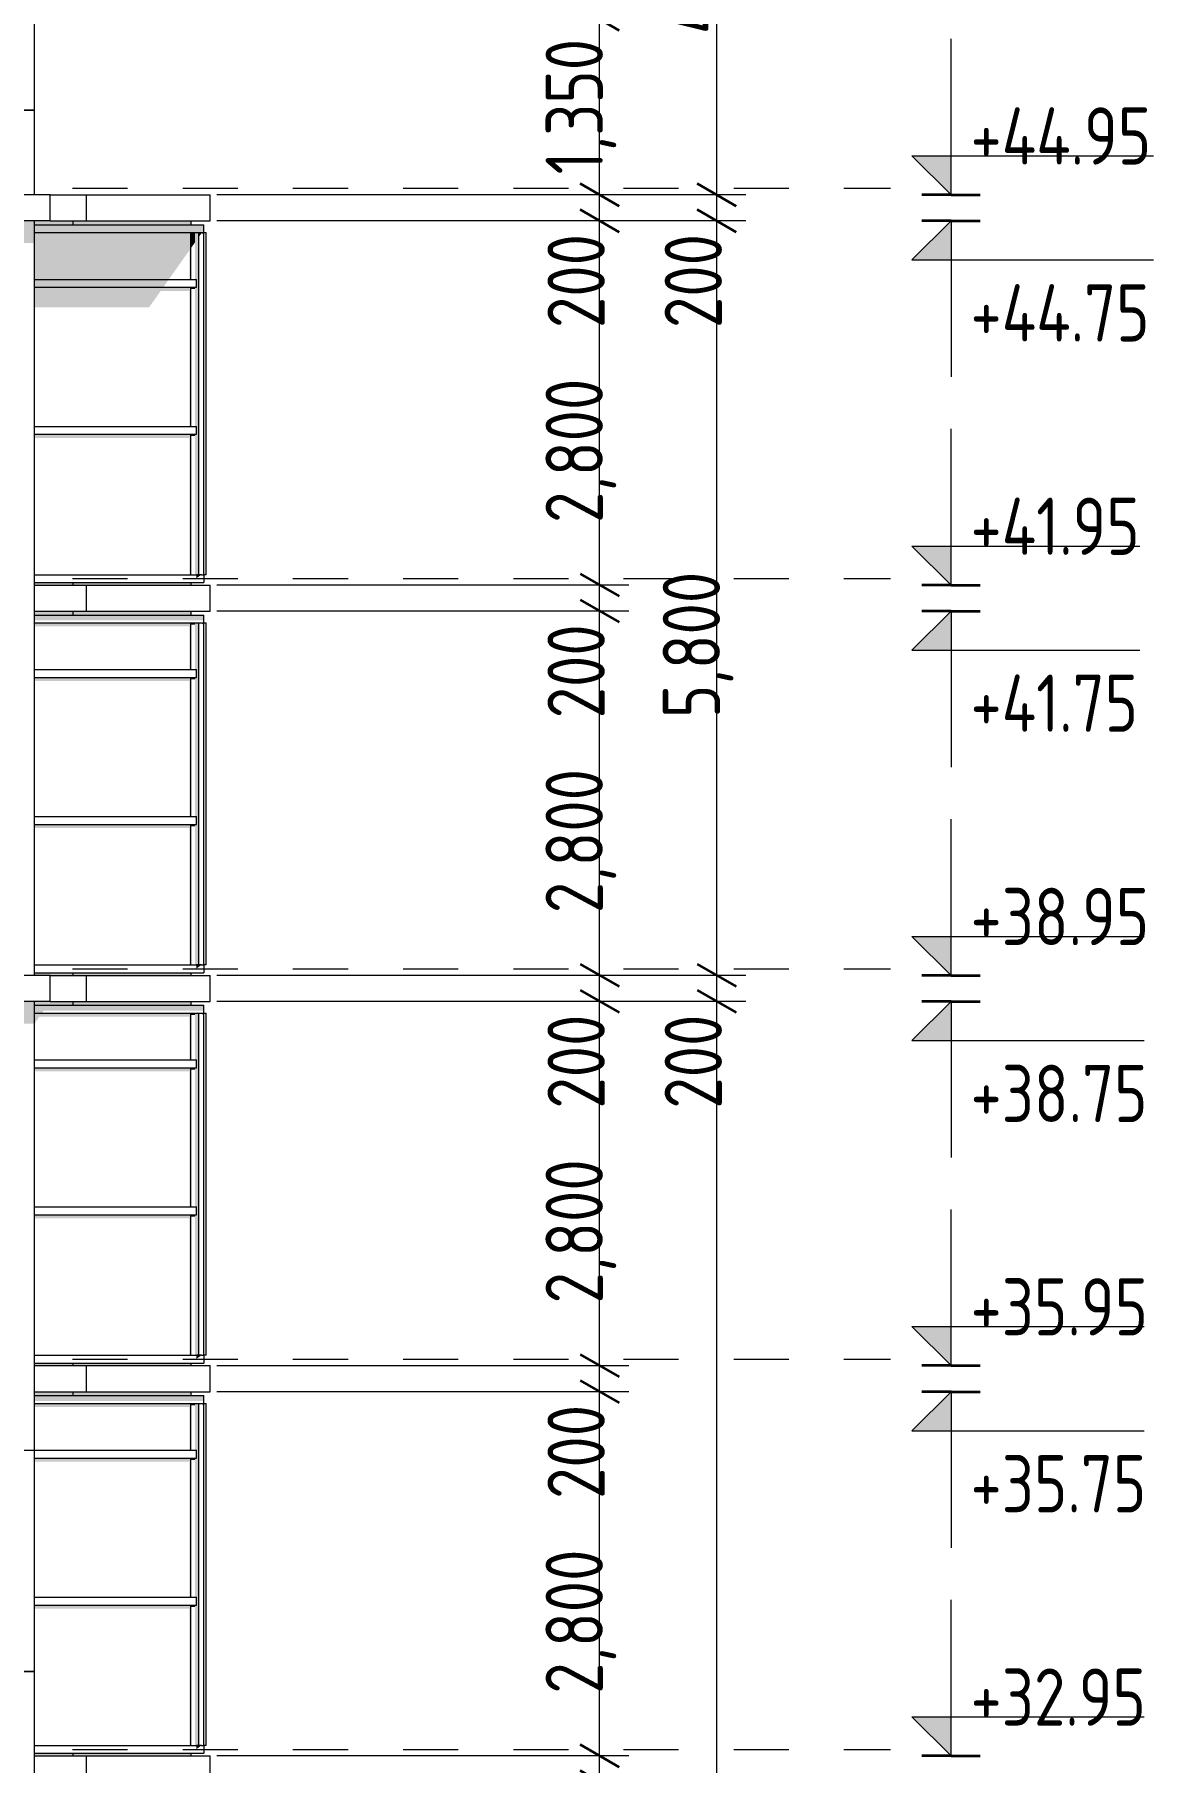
# Model space of a CAD drawing. Header units: millimetres. Extents: x 18162 to 7085488, y 72188 to 247925.
# Drawn here: x 5972308 to 5980904, y 124456 to 137738 of the extents above; entities that cross this region are included whole.
import ezdxf

# ---------------------------------------------------------------- set-up
doc = ezdxf.new("R2010")
doc.units = ezdxf.units.MM
doc.header["$MEASUREMENT"] = 0
doc.linetypes.add('Dashed', pattern=[423.333333, 211.666667, -211.666667])
doc.layers.add('Finish - Wall', color=7, linetype='Continuous')
doc.layers.add('Structural - Bearing', color=7, linetype='Continuous')
doc.styles.add('GENERATED_STYLE_3', font='', dxfattribs={"width": 0.8})
doc.styles.get('GENERATED_STYLE_3').set_extended_font_data('ISOCPEUR MON')
doc.dimstyles.new('GENERATED_STYLE__32', dxfattribs={"dimtxt": 440.00001, "dimasz": 228, "dimexe": 0.18, "dimexo": 50, "dimgap": 0, "dimtad": 1, "dimdec": 0, "dimzin": 0, "dimdsep": 46, "dimtxsty": 'GENERATED_STYLE_3', "dimblk": 'ARROWHEAD_2', "dimblk1": 'ARROWHEAD_2', "dimblk2": 'ARROWHEAD_2', "dimcen": 0.09, "dimclrd": 13, "dimclre": 13, "dimclrt": 13, "dimadec": 0, "dimazin": 0, "dimtfac": 1, "dimtdec": 4, "dimtmove": 0, "dimatfit": 3, "dimfxl": 1, "dimtolj": 1, "dimtzin": 0, "dimarcsym": 0})

# ---------------------------------------------------------------- blocks, each defined once
blk = doc.blocks.new('*X2867', base_point=(6050604, 91556))
at = {"layer": 'Structural - Bearing', "color": 8, "linetype": 'Continuous', "lineweight": 13}
for p, q in [((5972204, 126856), (5972308, 126856)), ((5972308, 125156), (5972204, 125156)), ((5972204, 125156), (5972308, 125156))]:
    blk.add_line(p, q, dxfattribs=at)
blk = doc.blocks.new('*X2871', base_point=(6050604, 91556))
at = {"layer": 'Structural - Bearing', "color": 7, "linetype": 'Continuous', "lineweight": 9}
blk.add_line((5972704, 124506), (5972704, 124306), dxfattribs=at)
blk = doc.blocks.new('*X2878', base_point=(6050604, 91556))
at = {"layer": 'Structural - Bearing', "color": 7, "linetype": 'Continuous', "lineweight": 9}
blk.add_line((5972704, 127506), (5972704, 127306), dxfattribs=at)
blk = doc.blocks.new('*X2888', base_point=(6050604, 91556))
at = {"layer": 'Structural - Bearing', "color": 7, "linetype": 'Continuous', "lineweight": 9}
blk.add_line((5972704, 130506), (5972704, 130306), dxfattribs=at)
blk = doc.blocks.new('*X2895', base_point=(6050604, 91556))
at = {"layer": 'Structural - Bearing', "color": 7, "linetype": 'Continuous', "lineweight": 9}
blk.add_line((5972704, 133506), (5972704, 133306), dxfattribs=at)
blk = doc.blocks.new('*X2900', base_point=(6050604, 91556))
at = {"layer": 'Structural - Bearing', "color": 7, "linetype": 'Continuous', "lineweight": 9}
blk.add_line((5972704, 136506), (5972704, 136306), dxfattribs=at)
blk = doc.blocks.new('*X2904', base_point=(6050604, 91556))
at = {"layer": 'Structural - Bearing', "color": 7, "linetype": 'Continuous', "lineweight": 9}
for p, q in [((5972308, 137156), (5972204, 137156)), ((5972204, 137156), (5972308, 137156))]:
    blk.add_line(p, q, dxfattribs=at)
blk = doc.blocks.new('*D3001', base_point=(6050604, 91556))
at = {"color": 12, "linetype": 'Continuous', "lineweight": 35}
for p, q in [((5976499, 124393), (5976799, 124220)), ((5976499, 121593), (5976799, 121420))]:
    blk.add_line(p, q, dxfattribs=at)
at = {"color": 13, "linetype": 'Continuous', "lineweight": 13}
for p, q in [((5976874, 124306), (5973708, 124306)), ((5976649, 121506), (5976649, 124306)), ((5976874, 121506), (5973708, 121506))]:
    blk.add_line(p, q, dxfattribs=at)
at = {"color": 13, "lineweight": 13, "char_height": 440, "attachment_point": 7, "rotation": 90, "style": 'GENERATED_STYLE_3'}
for s, insert in [('\\A1;{\\pql;\\fISOCPEUR MON|b0|i0|c0|p0;\\W0.800000;200}', (5976689, 123482)), ('\\A1;{\\pql;\\fISOCPEUR MON|b0|i0|c0|p0;\\W0.800000;2,800}', (5976777, 121984))]:
    blk.add_mtext(s, dxfattribs=dict(at, insert=insert))
blk = doc.blocks.new('ARROWHEAD_2')
at = {"color": 0, "linetype": 'Continuous', "lineweight": 0}
for p, q in [((-0.378, -0.655), (0.378, 0.655)), ((0, 0), (-1, 0))]:
    blk.add_line(p, q, dxfattribs=at)
blk = doc.blocks.new('*D3002', base_point=(6050604, 91556))
at = {"color": 12, "linetype": 'Continuous', "lineweight": 35}
for p, q in [((5976499, 124593), (5976799, 124420)), ((5976499, 124393), (5976799, 124220))]:
    blk.add_line(p, q, dxfattribs=at)
at = {"color": 13, "linetype": 'Continuous', "lineweight": 13}
for p, q in [((5976874, 124506), (5973708, 124506)), ((5976649, 124306), (5976649, 124506)), ((5976874, 124306), (5973708, 124306))]:
    blk.add_line(p, q, dxfattribs=at)
blk = doc.blocks.new('*D3003', base_point=(6050604, 91556))
at = {"color": 12, "linetype": 'Continuous', "lineweight": 35}
for p, q in [((5976499, 127393), (5976799, 127220)), ((5976499, 124593), (5976799, 124420))]:
    blk.add_line(p, q, dxfattribs=at)
at = {"color": 13, "linetype": 'Continuous', "lineweight": 13}
for p, q in [((5976874, 127306), (5973708, 127306)), ((5976649, 124506), (5976649, 127306)), ((5976874, 124506), (5973708, 124506))]:
    blk.add_line(p, q, dxfattribs=at)
at = {"color": 13, "lineweight": 13, "char_height": 440, "attachment_point": 7, "rotation": 90, "style": 'GENERATED_STYLE_3'}
for s, insert in [('\\A1;{\\pql;\\fISOCPEUR MON|b0|i0|c0|p0;\\W0.800000;200}', (5976689, 126482)), ('\\A1;{\\pql;\\fISOCPEUR MON|b0|i0|c0|p0;\\W0.800000;2,800}', (5976777, 124984))]:
    blk.add_mtext(s, dxfattribs=dict(at, insert=insert))
blk = doc.blocks.new('*D3004', base_point=(6050604, 91556))
at = {"color": 13, "linetype": 'Continuous', "lineweight": 13}
for p, q in [((5976874, 127506), (5973708, 127506)), ((5976649, 127306), (5976649, 127506)), ((5976874, 127306), (5973708, 127306))]:
    blk.add_line(p, q, dxfattribs=at)
at = {"color": 12, "linetype": 'Continuous', "lineweight": 35}
for p, q in [((5976499, 127593), (5976799, 127420)), ((5976499, 127393), (5976799, 127220))]:
    blk.add_line(p, q, dxfattribs=at)
blk = doc.blocks.new('*D3005', base_point=(6050604, 91556))
at = {"color": 13, "linetype": 'Continuous', "lineweight": 13}
for p, q in [((5976874, 130306), (5973708, 130306)), ((5976649, 127506), (5976649, 130306)), ((5976874, 127506), (5973708, 127506))]:
    blk.add_line(p, q, dxfattribs=at)
at = {"color": 12, "linetype": 'Continuous', "lineweight": 35}
for p, q in [((5976499, 130393), (5976799, 130220)), ((5976499, 127593), (5976799, 127420))]:
    blk.add_line(p, q, dxfattribs=at)
at = {"color": 13, "lineweight": 13, "char_height": 440, "attachment_point": 7, "rotation": 90, "style": 'GENERATED_STYLE_3'}
for s, insert in [('\\A1;{\\pql;\\fISOCPEUR MON|b0|i0|c0|p0;\\W0.800000;200}', (5976689, 129482)), ('\\A1;{\\pql;\\fISOCPEUR MON|b0|i0|c0|p0;\\W0.800000;2,800}', (5976777, 127984))]:
    blk.add_mtext(s, dxfattribs=dict(at, insert=insert))
blk = doc.blocks.new('*D3006', base_point=(6050604, 91556))
at = {"color": 12, "linetype": 'Continuous', "lineweight": 35}
for p, q in [((5976499, 130593), (5976799, 130420)), ((5976499, 130393), (5976799, 130220))]:
    blk.add_line(p, q, dxfattribs=at)
at = {"color": 13, "linetype": 'Continuous', "lineweight": 13}
for p, q in [((5976874, 130506), (5973708, 130506)), ((5976649, 130306), (5976649, 130506)), ((5976874, 130306), (5973708, 130306))]:
    blk.add_line(p, q, dxfattribs=at)
blk = doc.blocks.new('*D3007', base_point=(6050604, 91556))
at = {"color": 12, "linetype": 'Continuous', "lineweight": 35}
for p, q in [((5976499, 133393), (5976799, 133220)), ((5976499, 130593), (5976799, 130420))]:
    blk.add_line(p, q, dxfattribs=at)
at = {"color": 13, "linetype": 'Continuous', "lineweight": 13}
for p, q in [((5976874, 133306), (5973708, 133306)), ((5976649, 130506), (5976649, 133306)), ((5976874, 130506), (5973708, 130506))]:
    blk.add_line(p, q, dxfattribs=at)
at = {"color": 13, "lineweight": 13, "char_height": 440, "attachment_point": 7, "rotation": 90, "style": 'GENERATED_STYLE_3'}
for s, insert in [('\\A1;{\\pql;\\fISOCPEUR MON|b0|i0|c0|p0;\\W0.800000;200}', (5976689, 132482)), ('\\A1;{\\pql;\\fISOCPEUR MON|b0|i0|c0|p0;\\W0.800000;2,800}', (5976777, 130984))]:
    blk.add_mtext(s, dxfattribs=dict(at, insert=insert))
blk = doc.blocks.new('*D3008', base_point=(6050604, 91556))
at = {"color": 13, "linetype": 'Continuous', "lineweight": 13}
for p, q in [((5976874, 133506), (5973708, 133506)), ((5976649, 133306), (5976649, 133506)), ((5976874, 133306), (5973708, 133306))]:
    blk.add_line(p, q, dxfattribs=at)
at = {"color": 12, "linetype": 'Continuous', "lineweight": 35}
for p, q in [((5976499, 133593), (5976799, 133420)), ((5976499, 133393), (5976799, 133220))]:
    blk.add_line(p, q, dxfattribs=at)
blk = doc.blocks.new('*D3009', base_point=(6050604, 91556))
at = {"color": 13, "linetype": 'Continuous', "lineweight": 13}
for p, q in [((5976874, 136306), (5973708, 136306)), ((5976649, 133506), (5976649, 136306)), ((5976874, 133506), (5973708, 133506))]:
    blk.add_line(p, q, dxfattribs=at)
at = {"color": 12, "linetype": 'Continuous', "lineweight": 35}
for p, q in [((5976499, 136393), (5976799, 136220)), ((5976499, 133593), (5976799, 133420))]:
    blk.add_line(p, q, dxfattribs=at)
at = {"color": 13, "lineweight": 13, "char_height": 440, "attachment_point": 7, "rotation": 90, "style": 'GENERATED_STYLE_3'}
for s, insert in [('\\A1;{\\pql;\\fISOCPEUR MON|b0|i0|c0|p0;\\W0.800000;200}', (5976689, 135482)), ('\\A1;{\\pql;\\fISOCPEUR MON|b0|i0|c0|p0;\\W0.800000;2,800}', (5976777, 133984))]:
    blk.add_mtext(s, dxfattribs=dict(at, insert=insert))
blk = doc.blocks.new('*D3010', base_point=(6050604, 91556))
at = {"color": 12, "linetype": 'Continuous', "lineweight": 35}
for p, q in [((5976499, 136593), (5976799, 136420)), ((5976499, 136393), (5976799, 136220))]:
    blk.add_line(p, q, dxfattribs=at)
at = {"color": 13, "linetype": 'Continuous', "lineweight": 13}
blk.add_line((5976649, 136306), (5976649, 136506), dxfattribs=at)
blk = doc.blocks.new('*D3011', base_point=(6050604, 91556))
at = {"color": 12, "linetype": 'Continuous', "lineweight": 35}
for p, q in [((5976499, 137943), (5976799, 137770)), ((5976499, 136593), (5976799, 136420))]:
    blk.add_line(p, q, dxfattribs=at)
at = {"color": 13, "linetype": 'Continuous', "lineweight": 13}
for p, q in [((5976874, 137856), (5972358, 137856)), ((5976649, 136506), (5976649, 137856)), ((5976874, 136506), (5973708, 136506)), ((5976649, 136306), (5976649, 136506))]:
    blk.add_line(p, q, dxfattribs=at)
at = {"color": 13, "lineweight": 13, "insert": (5976777, 136663), "char_height": 440, "attachment_point": 7, "rotation": 90, "style": 'GENERATED_STYLE_3'}
blk.add_mtext('\\A1;{\\pql;\\fISOCPEUR MON|b0|i0|c0|p0;\\W0.800000;1,350}', dxfattribs=at)
blk = doc.blocks.new('*D3046', base_point=(6050604, 91556))
at = {"color": 13, "linetype": 'Continuous', "lineweight": 13}
for p, q in [((5977549, 97506), (5977549, 130306)), ((5977774, 97506), (5973708, 97506)), ((5977549, 97306), (5977549, 97506)), ((5977774, 97306), (5973708, 97306)), ((5977549, 97159), (5977549, 97306))]:
    blk.add_line(p, q, dxfattribs=at)
at = {"color": 12, "linetype": 'Continuous', "lineweight": 35}
for p, q in [((5977399, 97593), (5977699, 97420)), ((5977399, 97393), (5977699, 97220))]:
    blk.add_line(p, q, dxfattribs=at)
at = {"color": 13, "lineweight": 13, "insert": (5977589, 96482), "char_height": 440, "attachment_point": 7, "rotation": 90, "style": 'GENERATED_STYLE_3'}
blk.add_mtext('\\A1;{\\pql;\\fISOCPEUR MON|b0|i0|c0|p0;\\W0.800000;200}', dxfattribs=at)
blk = doc.blocks.new('*D3047', base_point=(6050604, 91556))
at = {"color": 13, "linetype": 'Continuous', "lineweight": 13}
for p, q in [((5977774, 130306), (5973708, 130306)), ((5977549, 97506), (5977549, 130306))]:
    blk.add_line(p, q, dxfattribs=at)
at = {"color": 12, "linetype": 'Continuous', "lineweight": 35}
for p, q in [((5977399, 130393), (5977699, 130220)), ((5977399, 97593), (5977699, 97420))]:
    blk.add_line(p, q, dxfattribs=at)
at = {"color": 13, "lineweight": 13, "char_height": 440, "attachment_point": 7, "rotation": 90, "style": 'GENERATED_STYLE_3'}
for s, insert in [('\\A1;{\\pql;\\fISOCPEUR MON|b0|i0|c0|p0;\\W0.800000;200}', (5977589, 129482)), ('\\A1;{\\pql;\\fISOCPEUR MON|b0|i0|c0|p0;\\W0.800000;32,800}', (5977677, 112861))]:
    blk.add_mtext(s, dxfattribs=dict(at, insert=insert))
blk = doc.blocks.new('*D3048', base_point=(6050604, 91556))
at = {"color": 12, "linetype": 'Continuous', "lineweight": 35}
for p, q in [((5977399, 130593), (5977699, 130420)), ((5977399, 130393), (5977699, 130220))]:
    blk.add_line(p, q, dxfattribs=at)
at = {"color": 13, "linetype": 'Continuous', "lineweight": 13}
for p, q in [((5977774, 130506), (5973708, 130506)), ((5977549, 130306), (5977549, 130506)), ((5977774, 130306), (5973708, 130306))]:
    blk.add_line(p, q, dxfattribs=at)
blk = doc.blocks.new('*D3049', base_point=(6050604, 91556))
at = {"color": 13, "linetype": 'Continuous', "lineweight": 13}
for p, q in [((5977774, 136306), (5973708, 136306)), ((5977549, 130506), (5977549, 136306)), ((5977774, 130506), (5973708, 130506))]:
    blk.add_line(p, q, dxfattribs=at)
at = {"color": 12, "linetype": 'Continuous', "lineweight": 35}
for p, q in [((5977399, 136393), (5977699, 136220)), ((5977399, 130593), (5977699, 130420))]:
    blk.add_line(p, q, dxfattribs=at)
at = {"color": 13, "lineweight": 13, "char_height": 440, "attachment_point": 7, "rotation": 90, "style": 'GENERATED_STYLE_3'}
for s, insert in [('\\A1;{\\pql;\\fISOCPEUR MON|b0|i0|c0|p0;\\W0.800000;200}', (5977589, 135482)), ('\\A1;{\\pql;\\fISOCPEUR MON|b0|i0|c0|p0;\\W0.800000;5,800}', (5977677, 132484))]:
    blk.add_mtext(s, dxfattribs=dict(at, insert=insert))
blk = doc.blocks.new('*D3050', base_point=(6050604, 91556))
at = {"color": 12, "linetype": 'Continuous', "lineweight": 35}
for p, q in [((5977399, 136593), (5977699, 136420)), ((5977399, 136393), (5977699, 136220))]:
    blk.add_line(p, q, dxfattribs=at)
at = {"color": 13, "linetype": 'Continuous', "lineweight": 13}
blk.add_line((5977549, 136306), (5977549, 136506), dxfattribs=at)
blk = doc.blocks.new('*D3051', base_point=(6050604, 91556))
at = {"color": 12, "linetype": 'Continuous', "lineweight": 35}
for p, q in [((5977399, 140943), (5977699, 140770)), ((5977399, 136593), (5977699, 136420))]:
    blk.add_line(p, q, dxfattribs=at)
at = {"color": 13, "linetype": 'Continuous', "lineweight": 13}
for p, q in [((5977774, 140856), (5972478, 140856)), ((5977549, 136506), (5977549, 140856)), ((5977774, 136506), (5973708, 136506)), ((5977549, 136306), (5977549, 136506))]:
    blk.add_line(p, q, dxfattribs=at)
at = {"color": 13, "lineweight": 13, "char_height": 440, "attachment_point": 7, "rotation": 90, "style": 'GENERATED_STYLE_3'}
for s, insert in [('\\A1;{\\pql;\\fISOCPEUR MON|b0|i0|c0|p0;\\W0.800000;200}', (5977589, 140032)), ('\\A1;{\\pql;\\fISOCPEUR MON|b0|i0|c0|p0;\\W0.800000;4,350}', (5977677, 137741))]:
    blk.add_mtext(s, dxfattribs=dict(at, insert=insert))

msp = doc.modelspace()

# ---------------------------------------------------------------- hatches: boundary and pattern name
at = {"linetype": 'Continuous', "lineweight": 13}
for points in [[(5979349.2, 136506.2), (5979349.2, 136806.2), (5979049.2, 136806.2)], [(5979349.2, 136306.2), (5979049.2, 136006.2), (5979349.2, 136006.2)], [(5979349.2, 133506.2), (5979349.2, 133806.2), (5979049.2, 133806.2)], [(5979349.2, 133306.2), (5979049.2, 133006.2), (5979349.2, 133006.2)], [(5979349.2, 130506.2), (5979349.2, 130806.2), (5979049.2, 130806.2)], [(5979349.2, 130306.2), (5979049.2, 130006.2), (5979349.2, 130006.2)], [(5979349.2, 127506.2), (5979349.2, 127806.2), (5979049.2, 127806.2)], [(5979349.2, 127306.2), (5979049.2, 127006.2), (5979349.2, 127006.2)], [(5979349.2, 124506.2), (5979349.2, 124806.2), (5979049.2, 124806.2)]]:
    msp.add_hatch(color=13, dxfattribs=at).paths.add_polyline_path(points)
at = {"layer": 'Finish - Wall', "linetype": 'Continuous', "lineweight": 0}
for points in [[(5972308.1, 136276.2), (5972308.1, 136216.2), (5973594.5, 136216.2), (5973608.1, 136235.5), (5973608.1, 136276.2)], [(5972308.1, 135856.2), (5973339.9, 135856.2), (5973498.1, 136079.9), (5973498.1, 135856.2), (5973508.1, 135856.2), (5973508.1, 136216.2), (5972308.1, 136216.2)], [(5973508.1, 136094), (5973541.5, 136141.3), (5973541.5, 136216.2), (5973508.1, 136216.2)], [(5973571, 136216.2), (5973541.5, 136216.2), (5973541.5, 135856.2), (5973551.5, 135856.2), (5973551.5, 135826.2), (5973571, 135826.2)], [(5973571, 136216.2), (5973571, 136183), (5973592.5, 136213.4), (5973599.3, 136203.8), (5973600.5, 136205.5), (5973600.5, 136216.2)], [(5973600.5, 136216.2), (5973600.5, 136205.5), (5973608.1, 136216.2)], [(5972308.1, 135796.2), (5973297.5, 135796.2), (5973339.9, 135856.2), (5972308.1, 135856.2)], [(5972308.1, 135641.5), (5973188.1, 135641.5), (5973277.5, 135767.9), (5973498.1, 135767.9), (5973498.1, 134726.2), (5973508.1, 134726.2), (5973508.1, 135796.2), (5972308.1, 135796.2)], [(5973508.1, 135796.2), (5973508.1, 135782), (5973541.5, 135782), (5973541.5, 135796.2)], [(5973541.5, 135796.2), (5973541.5, 134726.2), (5973551.5, 134726.2), (5973551.5, 134696.2), (5973571, 134696.2), (5973571, 135826.2), (5973551.5, 135826.2), (5973551.5, 135796.2)], [(5973541.5, 134666.2), (5973541.5, 133586.2), (5973571, 133586.2), (5973571, 134696.2), (5973551.5, 134696.2), (5973551.5, 134666.2)], [(5973508.1, 134666.2), (5972308.1, 134666.2), (5972308.1, 134637.9), (5973498.1, 134637.9), (5973498.1, 133586.2), (5973508.1, 133586.2)], [(5973508.1, 134666.2), (5973508.1, 134652), (5973541.5, 134652), (5973541.5, 134666.2)], [(5973551.5, 133586.2), (5973551.5, 133558.6), (5973590.5, 133586.2)], [(5973608.1, 133276.2), (5972308.1, 133276.2), (5972308.1, 133235.5), (5973608.1, 133235.5)], [(5972308.1, 133187.9), (5973498.1, 133187.9), (5973498.1, 132856.2), (5973508.1, 132856.2), (5973508.1, 133216.2), (5972308.1, 133216.2)], [(5973508.1, 133202), (5973541.5, 133202), (5973541.5, 133216.2), (5973508.1, 133216.2)], [(5973571, 133216.2), (5973541.5, 133216.2), (5973541.5, 132856.2), (5973551.5, 132856.2), (5973551.5, 132826.2), (5973571, 132826.2)], [(5973590.5, 133216.2), (5973599.3, 133203.8), (5973600.5, 133205.5), (5973600.5, 133216.2)], [(5973608.1, 133216.2), (5973600.5, 133216.2), (5973600.5, 133205.5)], [(5973541.5, 132796.2), (5973541.5, 131726.2), (5973551.5, 131726.2), (5973551.5, 131696.2), (5973571, 131696.2), (5973571, 132826.2), (5973551.5, 132826.2), (5973551.5, 132796.2)], [(5973508.1, 132796.2), (5972308.1, 132796.2), (5972308.1, 132767.9), (5973498.1, 132767.9), (5973498.1, 131726.2), (5973508.1, 131726.2)], [(5973541.5, 132796.2), (5973508.1, 132796.2), (5973508.1, 132782), (5973541.5, 132782)], [(5973508.1, 131666.2), (5972308.1, 131666.2), (5972308.1, 131637.9), (5973498.1, 131637.9), (5973498.1, 130586.2), (5973508.1, 130586.2)], [(5973508.1, 131666.2), (5973508.1, 131652), (5973541.5, 131652), (5973541.5, 131666.2)], [(5973541.5, 131666.2), (5973541.5, 130586.2), (5973571, 130586.2), (5973571, 131696.2), (5973551.5, 131696.2), (5973551.5, 131666.2)], [(5973590.5, 130586.2), (5973551.5, 130586.2), (5973551.5, 130558.6)], [(5972308.1, 130276.2), (5972308.1, 130216.2), (5972364.7, 130216.2), (5972378.4, 130235.5), (5973608.1, 130235.5), (5973608.1, 130276.2)], [(5972308.1, 130216.2), (5972308.1, 130136.1), (5972344.7, 130187.9), (5973498.1, 130187.9), (5973498.1, 129856.2), (5973508.1, 129856.2), (5973508.1, 130216.2)], [(5973541.5, 130216.2), (5973508.1, 130216.2), (5973508.1, 130202), (5973541.5, 130202)], [(5973541.5, 130216.2), (5973541.5, 129856.2), (5973551.5, 129856.2), (5973551.5, 129826.2), (5973571, 129826.2), (5973571, 130216.2)], [(5973590.5, 130216.2), (5973599.3, 130203.8), (5973600.5, 130205.5), (5973600.5, 130216.2)], [(5973608.1, 130216.2), (5973600.5, 130216.2), (5973600.5, 130205.5)], [(5973508.1, 129796.2), (5972308.1, 129796.2), (5972308.1, 129767.9), (5973498.1, 129767.9), (5973498.1, 128726.2), (5973508.1, 128726.2)], [(5973541.5, 129796.2), (5973508.1, 129796.2), (5973508.1, 129782), (5973541.5, 129782)], [(5973541.5, 129796.2), (5973541.5, 128726.2), (5973551.5, 128726.2), (5973551.5, 128696.2), (5973571, 128696.2), (5973571, 129826.2), (5973551.5, 129826.2), (5973551.5, 129796.2)], [(5973508.1, 128666.2), (5972308.1, 128666.2), (5972308.1, 128637.9), (5973498.1, 128637.9), (5973498.1, 127586.2), (5973508.1, 127586.2)], [(5973508.1, 128666.2), (5973508.1, 128652), (5973541.5, 128652), (5973541.5, 128666.2)], [(5973541.5, 128666.2), (5973541.5, 127586.2), (5973571, 127586.2), (5973571, 128696.2), (5973551.5, 128696.2), (5973551.5, 128666.2)], [(5973551.5, 127586.2), (5973551.5, 127558.6), (5973590.5, 127586.2)], [(5973608.1, 127276.2), (5972308.1, 127276.2), (5972308.1, 127235.5), (5973608.1, 127235.5)], [(5972308.1, 127216.2), (5972308.1, 127187.9), (5973498.1, 127187.9), (5973498.1, 126856.2), (5973508.1, 126856.2), (5973508.1, 127216.2)], [(5973541.5, 127216.2), (5973508.1, 127216.2), (5973508.1, 127202), (5973541.5, 127202)], [(5973541.5, 127216.2), (5973541.5, 126856.2), (5973551.5, 126856.2), (5973551.5, 126826.2), (5973571, 126826.2), (5973571, 127216.2)], [(5973590.5, 127216.2), (5973599.3, 127203.8), (5973600.5, 127205.5), (5973600.5, 127216.2)], [(5973608.1, 127216.2), (5973600.5, 127216.2), (5973600.5, 127205.5)], [(5973508.1, 126796.2), (5972308.1, 126796.2), (5972308.1, 126767.9), (5973498.1, 126767.9), (5973498.1, 125726.2), (5973508.1, 125726.2)], [(5973541.5, 126796.2), (5973508.1, 126796.2), (5973508.1, 126782), (5973541.5, 126782)], [(5973541.5, 126796.2), (5973541.5, 125726.2), (5973551.5, 125726.2), (5973551.5, 125696.2), (5973571, 125696.2), (5973571, 126826.2), (5973551.5, 126826.2), (5973551.5, 126796.2)], [(5973508.1, 125666.2), (5972308.1, 125666.2), (5972308.1, 125637.9), (5973498.1, 125637.9), (5973498.1, 124586.2), (5973508.1, 124586.2)], [(5973508.1, 125666.2), (5973508.1, 125652), (5973541.5, 125652), (5973541.5, 125666.2)], [(5973541.5, 125666.2), (5973541.5, 124586.2), (5973571, 124586.2), (5973571, 125696.2), (5973551.5, 125696.2), (5973551.5, 125666.2)], [(5973551.5, 124586.2), (5973551.5, 124558.6), (5973590.5, 124586.2)]]:
    msp.add_hatch(color=49, dxfattribs=at).paths.add_polyline_path(points)
at = {"layer": 'Structural - Bearing', "linetype": 'Continuous', "lineweight": 0}
for points in [[(5958758.1, 136306.2), (5958758.1, 136135.9), (5963496.3, 136135.9), (5962758.1, 135092), (5962758.1, 134156.2), (5962513.1, 134156.2), (5962513.1, 134017.7), (5962525.7, 134005.1), (5962525.7, 133975.5), (5962513.1, 133957.7), (5962513.1, 133456.2), (5963758.1, 133456.2), (5963758.1, 133506.2), (5966994, 133506.2), (5967008.1, 133526.2), (5963808.1, 133526.2), (5963808.1, 133586.2), (5963795.7, 133586.2), (5963795.7, 136216.2), (5963808.1, 136216.2), (5963808.1, 136276.2), (5967008.1, 136276.2), (5967008.1, 136216.2), (5967020.5, 136216.2), (5967020.5, 136135.9), (5972308, 136135.9), (5972308.1, 136136.1), (5972308.1, 136306.2), (5966990.5, 136306.2), (5963758.1, 136306.2)], [(5973508.1, 136306.2), (5972308.1, 136306.2), (5972308.1, 136276.2), (5973508.1, 136276.2)], [(5973508.1, 133526.2), (5972308.1, 133526.2), (5972308.1, 133506.2), (5973508.1, 133506.2)], [(5972308.1, 133276.2), (5973508.1, 133276.2), (5973508.1, 133306.2), (5972308.1, 133306.2)], [(5972308.1, 130526.2), (5972308.1, 130506.2), (5972436, 130506.2), (5973508.1, 130506.2), (5973508.1, 130526.2)], [(5958758.1, 130135.9), (5962513.1, 130135.9), (5962513.1, 129887.7), (5962525.7, 129875.1), (5962525.7, 129856.2), (5962758.1, 129856.2), (5962758.1, 128156.2), (5962513.1, 128156.2), (5962513.1, 128017.7), (5962525.7, 128005.1), (5962525.7, 127975.5), (5962513.1, 127957.7), (5962513.1, 127456.2), (5963758.1, 127456.2), (5963758.1, 127506.2), (5966994, 127506.2), (5967008.1, 127526.2), (5963808.1, 127526.2), (5963808.1, 127586.2), (5963795.7, 127586.2), (5963795.7, 130216.2), (5963808.1, 130216.2), (5963808.1, 130276.2), (5967008.1, 130276.2), (5967008.1, 130216.2), (5967020.5, 130216.2), (5967020.5, 130135.9), (5972308, 130135.9), (5972308.1, 130136.1), (5972308.1, 130306.2), (5966990.5, 130306.2), (5963758.1, 130306.2), (5958758.1, 130306.2)], [(5972308.1, 130306.2), (5972308.1, 130276.2), (5973508.1, 130276.2), (5973508.1, 130306.2)], [(5972308.1, 127526.2), (5972308.1, 127506.2), (5973508.1, 127506.2), (5973508.1, 127526.2)], [(5972308.1, 127276.2), (5973508.1, 127276.2), (5973508.1, 127306.2), (5972308.1, 127306.2)], [(5973508.1, 124526.2), (5972308.1, 124526.2), (5972308.1, 124506.2), (5973508.1, 124506.2)]]:
    msp.add_hatch(color=49, dxfattribs=at).paths.add_polyline_path(points)
at = {"layer": 'Structural - Bearing', "linetype": 'Continuous', "lineweight": 9}
h = msp.add_hatch(dxfattribs=at)
h.set_pattern_fill('Grid_100x100_0003', style=0, pattern_type=2)
h.set_pattern_definition([(180, (6050603.8, 91556.2), (0, 1000), []), (90, (6050603.8, 91556.2), (1000, 0), [])])
h.paths.add_polyline_path([(5973508.1, 136306.2), (5972308.1, 136306.2), (5972308.1, 136276.2), (5973508.1, 136276.2)])
h = msp.add_hatch(dxfattribs=at)
h.set_pattern_fill('Grid_100x100_0003', style=0, pattern_type=2)
h.set_pattern_definition([(180, (6050603.8, 91556.2), (0, 1000), []), (90, (6050603.8, 91556.2), (1000, 0), [])])
h.paths.add_polyline_path([(5973508.1, 133526.2), (5972308.1, 133526.2), (5972308.1, 133506.2), (5973508.1, 133506.2)])
h = msp.add_hatch(dxfattribs=at)
h.set_pattern_fill('Grid_100x100_0003', style=0, pattern_type=2)
h.set_pattern_definition([(180, (6050603.8, 91556.2), (1e-10, 1000), []), (90, (6050603.8, 91556.2), (1000, 0), [])])
h.paths.add_polyline_path([(5972308.1, 133276.2), (5973508.1, 133276.2), (5973508.1, 133306.2), (5972308.1, 133306.2)])
h = msp.add_hatch(dxfattribs=at)
h.set_pattern_fill('Grid_100x100_0003', style=0, pattern_type=2)
h.set_pattern_definition([(180, (6050603.8, 91556.2), (0, 1000), []), (90, (6050603.8, 91556.2), (1000, 0), [])])
h.paths.add_polyline_path([(5972308.1, 130526.2), (5972308.1, 130506.2), (5972436, 130506.2), (5973508.1, 130506.2), (5973508.1, 130526.2)])
h = msp.add_hatch(dxfattribs=at)
h.set_pattern_fill('Grid_100x100_0003', style=0, pattern_type=2)
h.set_pattern_definition([(180, (6050603.8, 91556.2), (0, 1000), []), (90, (6050603.8, 91556.2), (1000, 0), [])])
h.paths.add_polyline_path([(5972308.1, 130306.2), (5972308.1, 130276.2), (5973508.1, 130276.2), (5973508.1, 130306.2)])
h = msp.add_hatch(dxfattribs=at)
h.set_pattern_fill('Grid_100x100_0003', style=0, pattern_type=2)
h.set_pattern_definition([(180, (6050603.8, 91556.2), (0, 1000), []), (90, (6050603.8, 91556.2), (1000, 0), [])])
h.paths.add_polyline_path([(5972308.1, 127526.2), (5972308.1, 127506.2), (5973508.1, 127506.2), (5973508.1, 127526.2)])
h = msp.add_hatch(dxfattribs=at)
h.set_pattern_fill('Grid_100x100_0003', style=0, pattern_type=2)
h.set_pattern_definition([(180, (6050603.8, 91556.2), (0, 1000), []), (90, (6050603.8, 91556.2), (1000, 0), [])])
h.paths.add_polyline_path([(5972308.1, 127276.2), (5973508.1, 127276.2), (5973508.1, 127306.2), (5972308.1, 127306.2)])
h = msp.add_hatch(dxfattribs=at)
h.set_pattern_fill('Grid_100x100_0003', style=0, pattern_type=2)
h.set_pattern_definition([(180, (6050603.8, 91556.2), (0, 1000), []), (90, (6050603.8, 91556.2), (1000, 0), [])])
h.paths.add_polyline_path([(5973508.1, 124526.2), (5972308.1, 124526.2), (5972308.1, 124506.2), (5973508.1, 124506.2)])

# ---------------------------------------------------------------- linework, layer by layer
at = {"color": 13, "linetype": 'Continuous', "lineweight": 13}
for p, q in [((5979349.2, 136506.2), (5979349.2, 137706.2)), ((5979349.2, 136506.2), (5979049.2, 136806.2)), ((5979049.2, 136806.2), (5979349.2, 136806.2)), ((5979349.2, 136806.2), (5980904.3, 136806.2)), ((5979349.2, 136306.2), (5979049.2, 136006.2)), ((5979349.2, 136306.2), (5979349.2, 135106.2)), ((5979049.2, 136006.2), (5979349.2, 136006.2)), ((5979349.2, 136006.2), (5980904.3, 136006.2)), ((5979349.2, 133506.2), (5979349.2, 134706.2)), ((5979349.2, 133506.2), (5979049.2, 133806.2)), ((5979049.2, 133806.2), (5979349.2, 133806.2)), ((5979349.2, 133806.2), (5980799, 133806.2)), ((5979349.2, 133306.2), (5979049.2, 133006.2)), ((5979349.2, 133306.2), (5979349.2, 132106.2)), ((5979049.2, 133006.2), (5979349.2, 133006.2)), ((5979349.2, 133006.2), (5980799, 133006.2)), ((5979349.2, 130506.2), (5979349.2, 131706.2)), ((5979349.2, 130506.2), (5979049.2, 130806.2)), ((5979049.2, 130806.2), (5979349.2, 130806.2)), ((5979349.2, 130806.2), (5980834.1, 130806.2)), ((5979349.2, 130306.2), (5979049.2, 130006.2)), ((5979349.2, 130306.2), (5979349.2, 129106.2)), ((5979049.2, 130006.2), (5979349.2, 130006.2)), ((5979349.2, 130006.2), (5980834.1, 130006.2)), ((5979349.2, 127506.2), (5979349.2, 128706.2)), ((5979349.2, 127506.2), (5979049.2, 127806.2)), ((5979049.2, 127806.2), (5979349.2, 127806.2)), ((5979349.2, 127806.2), (5980834.1, 127806.2)), ((5979349.2, 127306.2), (5979049.2, 127006.2)), ((5979349.2, 127306.2), (5979349.2, 126106.2)), ((5979049.2, 127006.2), (5979349.2, 127006.2)), ((5979349.2, 127006.2), (5980834.1, 127006.2)), ((5979349.2, 124506.2), (5979349.2, 125706.2)), ((5979349.2, 124506.2), (5979049.2, 124806.2)), ((5979049.2, 124806.2), (5979349.2, 124806.2)), ((5979349.2, 124806.2), (5980834.1, 124806.2))]:
    msp.add_line(p, q, dxfattribs=at)
at = {"color": 8, "linetype": 'Dashed', "lineweight": 13, "ltscale": 2}
for p, q in [((5948046.5, 136556.2), (5978885, 136556.2)), ((5948046.5, 133556.2), (5978885, 133556.2)), ((5948046.5, 130556.2), (5978885, 130556.2)), ((5948046.5, 127556.2), (5978885, 127556.2)), ((5948046.5, 124556.2), (5978885, 124556.2))]:
    msp.add_line(p, q, dxfattribs=at)
at = {"color": 12, "linetype": 'Continuous', "lineweight": 35}
for p, q in [((5979349.2, 136506.2), (5979124.2, 136506.2)), ((5979349.2, 136506.2), (5979574.2, 136506.2)), ((5979349.2, 136306.2), (5979124.2, 136306.2)), ((5979349.2, 136306.2), (5979574.2, 136306.2)), ((5979349.2, 133506.2), (5979124.2, 133506.2)), ((5979349.2, 133506.2), (5979574.2, 133506.2)), ((5979349.2, 133306.2), (5979124.2, 133306.2)), ((5979349.2, 133306.2), (5979574.2, 133306.2)), ((5979349.2, 130506.2), (5979124.2, 130506.2)), ((5979349.2, 130506.2), (5979574.2, 130506.2)), ((5979349.2, 130306.2), (5979124.2, 130306.2)), ((5979349.2, 130306.2), (5979574.2, 130306.2)), ((5979349.2, 127506.2), (5979124.2, 127506.2)), ((5979349.2, 127506.2), (5979574.2, 127506.2)), ((5979349.2, 127306.2), (5979124.2, 127306.2)), ((5979349.2, 127306.2), (5979574.2, 127306.2)), ((5979349.2, 124506.2), (5979124.2, 124506.2)), ((5979349.2, 124506.2), (5979574.2, 124506.2))]:
    msp.add_line(p, q, dxfattribs=at)
at = {"layer": 'Finish - Wall', "color": 7, "linetype": 'Continuous', "lineweight": 9}
for p, q in [((5972308.1, 136276.2), (5973608.1, 136276.2)), ((5973608.1, 136216.2), (5973608.1, 136276.2)), ((5972308.1, 136216.2), (5973551.5, 136216.2)), ((5973508.1, 135856.2), (5973508.1, 136216.2)), ((5973551.5, 136216.2), (5973571, 136216.2)), ((5973571, 136216.2), (5973590.5, 136216.2)), ((5973571, 135826.2), (5973571, 136216.2)), ((5973590.5, 136216.2), (5973608.1, 136216.2)), ((5973608.1, 136216.2), (5973627.6, 136216.2)), ((5973608.1, 135826.2), (5973608.1, 136216.2)), ((5973627.6, 135826.2), (5973627.6, 136216.2)), ((5972308.1, 135856.2), (5973551.5, 135856.2)), ((5972308.1, 135796.2), (5973551.5, 135796.2)), ((5973508.1, 134726.2), (5973508.1, 135796.2)), ((5973551.5, 135796.2), (5973551.5, 135856.2)), ((5973571, 134696.2), (5973571, 135826.2)), ((5973608.1, 134696.2), (5973608.1, 135826.2)), ((5973627.6, 134696.2), (5973627.6, 135826.2)), ((5972308.1, 134726.2), (5973551.5, 134726.2)), ((5973551.5, 134666.2), (5973551.5, 134726.2)), ((5973571, 133586.2), (5973571, 134696.2)), ((5973608.1, 133586.2), (5973608.1, 134696.2)), ((5973627.6, 133586.2), (5973627.6, 134696.2)), ((5972308.1, 134666.2), (5973551.5, 134666.2)), ((5973508.1, 133586.2), (5973508.1, 134666.2)), ((5972308.1, 133586.2), (5973551.5, 133586.2)), ((5972308.1, 133526.2), (5973608.1, 133526.2)), ((5973571, 133586.2), (5973551.5, 133586.2)), ((5973590.5, 133586.2), (5973571, 133586.2)), ((5973590.5, 133586.2), (5973608.1, 133586.2)), ((5973627.6, 133586.2), (5973608.1, 133586.2)), ((5973608.1, 133586.2), (5973608.1, 133526.2)), ((5972308.1, 133276.2), (5973608.1, 133276.2)), ((5972308.1, 133216.2), (5973551.5, 133216.2)), ((5973508.1, 132856.2), (5973508.1, 133216.2)), ((5973551.5, 133216.2), (5973571, 133216.2)), ((5973571, 133216.2), (5973590.5, 133216.2)), ((5973571, 132826.2), (5973571, 133216.2)), ((5973590.5, 133216.2), (5973608.1, 133216.2)), ((5973608.1, 133216.2), (5973608.1, 133276.2)), ((5973608.1, 133216.2), (5973627.6, 133216.2)), ((5973608.1, 132826.2), (5973608.1, 133216.2)), ((5973627.6, 132826.2), (5973627.6, 133216.2)), ((5972308.1, 132856.2), (5973551.5, 132856.2)), ((5973551.5, 132796.2), (5973551.5, 132856.2)), ((5973571, 131696.2), (5973571, 132826.2)), ((5973608.1, 131696.2), (5973608.1, 132826.2)), ((5973627.6, 131696.2), (5973627.6, 132826.2)), ((5972308.1, 132796.2), (5973551.5, 132796.2)), ((5973508.1, 131726.2), (5973508.1, 132796.2)), ((5972308.1, 131726.2), (5973551.5, 131726.2)), ((5972308.1, 131666.2), (5973551.5, 131666.2)), ((5973508.1, 130586.2), (5973508.1, 131666.2)), ((5973551.5, 131666.2), (5973551.5, 131726.2)), ((5973571, 130586.2), (5973571, 131696.2)), ((5973608.1, 130586.2), (5973608.1, 131696.2)), ((5973627.6, 130586.2), (5973627.6, 131696.2)), ((5972308.1, 130586.2), (5973551.5, 130586.2)), ((5973571, 130586.2), (5973551.5, 130586.2)), ((5973590.5, 130586.2), (5973571, 130586.2)), ((5973590.5, 130586.2), (5973608.1, 130586.2)), ((5973627.6, 130586.2), (5973608.1, 130586.2)), ((5973608.1, 130586.2), (5973608.1, 130526.2)), ((5972308.1, 130526.2), (5973608.1, 130526.2)), ((5972308.1, 130276.2), (5973608.1, 130276.2)), ((5972308.1, 130216.2), (5973551.5, 130216.2)), ((5973508.1, 129856.2), (5973508.1, 130216.2)), ((5973551.5, 130216.2), (5973571, 130216.2)), ((5973571, 130216.2), (5973590.5, 130216.2)), ((5973571, 129826.2), (5973571, 130216.2)), ((5973590.5, 130216.2), (5973608.1, 130216.2)), ((5973608.1, 130216.2), (5973608.1, 130276.2)), ((5973608.1, 130216.2), (5973627.6, 130216.2)), ((5973608.1, 129826.2), (5973608.1, 130216.2)), ((5973627.6, 129826.2), (5973627.6, 130216.2)), ((5972308.1, 129856.2), (5973551.5, 129856.2)), ((5972308.1, 129796.2), (5973551.5, 129796.2)), ((5973508.1, 128726.2), (5973508.1, 129796.2)), ((5973551.5, 129796.2), (5973551.5, 129856.2)), ((5973571, 128696.2), (5973571, 129826.2)), ((5973608.1, 128696.2), (5973608.1, 129826.2)), ((5973627.6, 128696.2), (5973627.6, 129826.2)), ((5972308.1, 128726.2), (5973551.5, 128726.2)), ((5973551.5, 128666.2), (5973551.5, 128726.2)), ((5972308.1, 128666.2), (5973551.5, 128666.2)), ((5973508.1, 127586.2), (5973508.1, 128666.2)), ((5973571, 127586.2), (5973571, 128696.2)), ((5973608.1, 127586.2), (5973608.1, 128696.2)), ((5973627.6, 127586.2), (5973627.6, 128696.2)), ((5972308.1, 127586.2), (5973551.5, 127586.2)), ((5972308.1, 127526.2), (5973608.1, 127526.2)), ((5973571, 127586.2), (5973551.5, 127586.2)), ((5973590.5, 127586.2), (5973571, 127586.2)), ((5973590.5, 127586.2), (5973608.1, 127586.2)), ((5973627.6, 127586.2), (5973608.1, 127586.2)), ((5973608.1, 127586.2), (5973608.1, 127526.2)), ((5972308.1, 127276.2), (5973608.1, 127276.2)), ((5973608.1, 127216.2), (5973608.1, 127276.2)), ((5972308.1, 127216.2), (5973551.5, 127216.2)), ((5973508.1, 126856.2), (5973508.1, 127216.2)), ((5973551.5, 127216.2), (5973571, 127216.2)), ((5973571, 127216.2), (5973590.5, 127216.2)), ((5973571, 126826.2), (5973571, 127216.2)), ((5973590.5, 127216.2), (5973608.1, 127216.2)), ((5973608.1, 127216.2), (5973627.6, 127216.2)), ((5973608.1, 126826.2), (5973608.1, 127216.2)), ((5973627.6, 126826.2), (5973627.6, 127216.2)), ((5972308.1, 126856.2), (5973551.5, 126856.2)), ((5973551.5, 126796.2), (5973551.5, 126856.2)), ((5972308.1, 126796.2), (5973551.5, 126796.2)), ((5973508.1, 125726.2), (5973508.1, 126796.2)), ((5973571, 125696.2), (5973571, 126826.2)), ((5973608.1, 125696.2), (5973608.1, 126826.2)), ((5973627.6, 125696.2), (5973627.6, 126826.2)), ((5972308.1, 125726.2), (5973551.5, 125726.2)), ((5972308.1, 125666.2), (5973551.5, 125666.2)), ((5973508.1, 124586.2), (5973508.1, 125666.2)), ((5973551.5, 125666.2), (5973551.5, 125726.2)), ((5973571, 124586.2), (5973571, 125696.2)), ((5973608.1, 124586.2), (5973608.1, 125696.2)), ((5973627.6, 124586.2), (5973627.6, 125696.2)), ((5972308.1, 124586.2), (5973551.5, 124586.2)), ((5973571, 124586.2), (5973551.5, 124586.2)), ((5973590.5, 124586.2), (5973571, 124586.2)), ((5973590.5, 124586.2), (5973608.1, 124586.2)), ((5973627.6, 124586.2), (5973608.1, 124586.2)), ((5973608.1, 124586.2), (5973608.1, 124526.2)), ((5972308.1, 124526.2), (5973608.1, 124526.2))]:
    msp.add_line(p, q, dxfattribs=at)
at = {"layer": 'Structural - Bearing', "color": 7, "linetype": 'Continuous', "lineweight": 13}
for p, q in [((5972308.1, 136506.2), (5972308.1, 137856.2)), ((5972428.4, 136506.2), (5967058.1, 136506.2)), ((5972428.4, 136306.2), (5972428.4, 136506.2)), ((5972428.4, 136506.2), (5973658.1, 136506.2)), ((5973658.1, 136306.2), (5973658.1, 136506.2)), ((5972428.4, 136306.2), (5967058.1, 136306.2)), ((5972308.1, 133456.2), (5972308.1, 136306.2)), ((5972428.4, 136306.2), (5973658.1, 136306.2)), ((5973508.1, 136306.2), (5973508.1, 136276.2)), ((5972308.1, 133506.2), (5973658.1, 133506.2)), ((5973508.1, 133526.2), (5973508.1, 133506.2)), ((5973658.1, 133306.2), (5973658.1, 133506.2)), ((5972308.1, 130506.2), (5972308.1, 133456.2)), ((5972308.1, 133306.2), (5973658.1, 133306.2)), ((5973508.1, 133306.2), (5973508.1, 133276.2)), ((5972428.4, 130506.2), (5967058.1, 130506.2)), ((5972428.4, 130306.2), (5972428.4, 130506.2)), ((5972428.4, 130506.2), (5973658.1, 130506.2)), ((5973508.1, 130526.2), (5973508.1, 130506.2)), ((5973658.1, 130306.2), (5973658.1, 130506.2)), ((5972428.4, 130306.2), (5967058.1, 130306.2)), ((5972308.1, 127456.2), (5972308.1, 130306.2)), ((5972428.4, 130306.2), (5973658.1, 130306.2)), ((5973508.1, 130306.2), (5973508.1, 130276.2)), ((5972308.1, 127506.2), (5973658.1, 127506.2)), ((5973508.1, 127526.2), (5973508.1, 127506.2)), ((5973658.1, 127306.2), (5973658.1, 127506.2)), ((5972308.1, 124456.2), (5972308.1, 127456.2)), ((5972308.1, 127306.2), (5973658.1, 127306.2)), ((5973508.1, 127306.2), (5973508.1, 127276.2)), ((5972308.1, 124506.2), (5973658.1, 124506.2)), ((5972308.1, 121456.2), (5972308.1, 124456.2)), ((5973508.1, 124526.2), (5973508.1, 124506.2)), ((5973658.1, 124306.2), (5973658.1, 124506.2))]:
    msp.add_line(p, q, dxfattribs=at)

# ---------------------------------------------------------------- block references
at = {"layer": 'Structural - Bearing', "lineweight": 0}
for name in ['*X2904', '*X2900', '*X2895', '*X2888', '*X2878', '*X2867', '*X2871']:
    msp.add_blockref(name, (6050603.8, 91556.2), dxfattribs=at)

# ---------------------------------------------------------------- texts
at = {"color": 13, "lineweight": 13, "char_height": 440, "attachment_point": 7, "style": 'GENERATED_STYLE_3'}
for s, insert in [('\\A1;{\\pql;\\fISOCPEUR MON|b0|i0|c0|p0;\\W0.800000;+44.95}', (5979499.2, 136738.4)), ('\\A1;{\\pql;\\fISOCPEUR MON|b0|i0|c0|p0;\\W0.800000;+44.75}', (5979499.2, 135378.4)), ('\\A1;{\\pql;\\fISOCPEUR MON|b0|i0|c0|p0;\\W0.800000;+41.95}', (5979499.2, 133738.4)), ('\\A1;{\\pql;\\fISOCPEUR MON|b0|i0|c0|p0;\\W0.800000;+41.75}', (5979499.2, 132378.4)), ('\\A1;{\\pql;\\fISOCPEUR MON|b0|i0|c0|p0;\\W0.800000;+38.95}', (5979499.2, 130738.4)), ('\\A1;{\\pql;\\fISOCPEUR MON|b0|i0|c0|p0;\\W0.800000;+38.75}', (5979499.2, 129378.4)), ('\\A1;{\\pql;\\fISOCPEUR MON|b0|i0|c0|p0;\\W0.800000;+35.95}', (5979499.2, 127738.4)), ('\\A1;{\\pql;\\fISOCPEUR MON|b0|i0|c0|p0;\\W0.800000;+35.75}', (5979499.2, 126378.4)), ('\\A1;{\\pql;\\fISOCPEUR MON|b0|i0|c0|p0;\\W0.800000;+32.95}', (5979499.2, 124738.4))]:
    msp.add_mtext(s, dxfattribs=dict(at, insert=insert))

# ---------------------------------------------------------------- dimensions: what is measured, and where the dimension line sits
at = {"color": 13, "linetype": 'Continuous', "lineweight": 13}
for base, p1, p2, picture, middle in [((5977549, 140856.2), (5973043.2, 136506.2), (5972428.1, 140856.2), '*D3051', (5977241, 138478.5)), ((5976649, 137856.2), (5973043.2, 136506.2), (5972308.1, 137856.2), '*D3011', (5976341, 137400.1)), ((5976649, 136506.2), (5973043.2, 136306.2), (5973043.2, 136506.2), '*D3010', (5976341, 135984)), ((5977549, 136506.2), (5973043.2, 136306.2), (5973043.2, 136506.2), '*D3050', (5977241, 135984)), ((5976649, 136306.2), (5972983.1, 133506.2), (5973043.2, 136306.2), '*D3009', (5976341, 134721.1)), ((5977549, 136306.2), (5973043.2, 130506.2), (5973043.2, 136306.2), '*D3049', (5977241, 133221.1)), ((5976649, 133506.2), (5972983.1, 133306.2), (5972983.1, 133506.2), '*D3008', (5976341, 132984)), ((5976649, 133306.2), (5973043.2, 130506.2), (5972983.1, 133306.2), '*D3007', (5976341, 131721.1)), ((5976649, 130506.2), (5973043.2, 130306.2), (5973043.2, 130506.2), '*D3006', (5976341, 129984)), ((5977549, 130506.2), (5973043.2, 130306.2), (5973043.2, 130506.2), '*D3048', (5977241, 129984)), ((5976649, 130306.2), (5972983.1, 127506.2), (5973043.2, 130306.2), '*D3005', (5976341, 128721.1)), ((5977549, 130306.2), (5973083.4, 97506.2), (5973043.2, 130306.2), '*D3047', (5977241, 113765.6)), ((5977549, 97506.2), (5973083.4, 97306.2), (5973083.4, 97506.2), '*D3046', (5977241, 96984)), ((5976649, 127506.2), (5972983.1, 127306.2), (5972983.1, 127506.2), '*D3004', (5976341, 126984)), ((5976649, 127306.2), (5972983.1, 124506.2), (5972983.1, 127306.2), '*D3003', (5976341, 125721.1)), ((5976649, 124506.2), (5972983.1, 124306.2), (5972983.1, 124506.2), '*D3002', (5976341, 123984)), ((5976649, 124306.2), (5972983.1, 121506.2), (5972983.1, 124306.2), '*D3001', (5976341, 122721.1))]:
    dim = msp.add_linear_dim(base=base, p1=p1, p2=p2, angle=90, dimstyle='GENERATED_STYLE__32', dxfattribs=at)
    dim.commit()
    dim.dimension.update_dxf_attribs({"geometry": picture, "text_midpoint": middle, "dimtype": 160, "text_rotation": 90})

doc.saveas('drawing.dxf')
